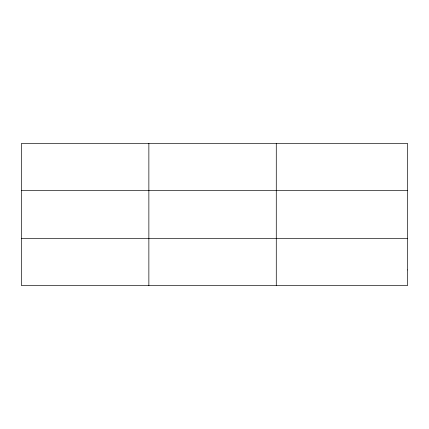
<?xml version="1.0" encoding="UTF-8"?>
<svg xmlns="http://www.w3.org/2000/svg" width="429" height="429" viewBox="0 0 429 429"><rect width="100%" height="100%" fill="white"/><g stroke="black" fill="none" stroke-linecap="round" stroke-linejoin="round"><path stroke-width="0.64" d="M148.863 285.575L148.863 143.425M276.276 285.575L276.276 143.425M21.45 190.331L407.55 190.331M21.45 238.669L407.55 238.669M407.55 269.938L407.55 285.575L21.45 285.575L21.45 143.425L407.55 143.425L407.55 269.938"/></g></svg>
